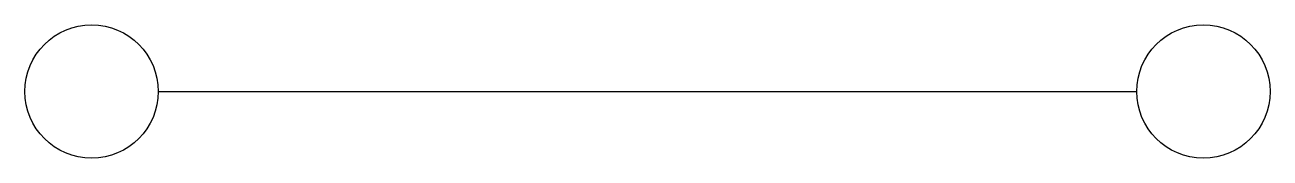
# Model space of a CAD drawing. Header units: millimetres. Extents: x 94 to 206, y 94 to 106.
import ezdxf

# ---------------------------------------------------------------- set-up
doc = ezdxf.new("R2010")
doc.units = ezdxf.units.MM
doc.layers.add('INSTRUMENTS', color=1, linetype='Continuous')
doc.layers.add('SIGNAL_ELECTRICAL', color=4, linetype='Continuous')

msp = doc.modelspace()

# ---------------------------------------------------------------- linework, layer by layer
at = {"layer": 'INSTRUMENTS'}
for centre in [(100, 100), (200, 100)]:
    msp.add_circle(centre, 6, dxfattribs=at)
at = {"layer": 'SIGNAL_ELECTRICAL', "color": 4, "linetype": 'CONTINUOUS'}
msp.add_lwpolyline([(106, 100), (194, 100)], dxfattribs=at)

doc.saveas('drawing.dxf')
